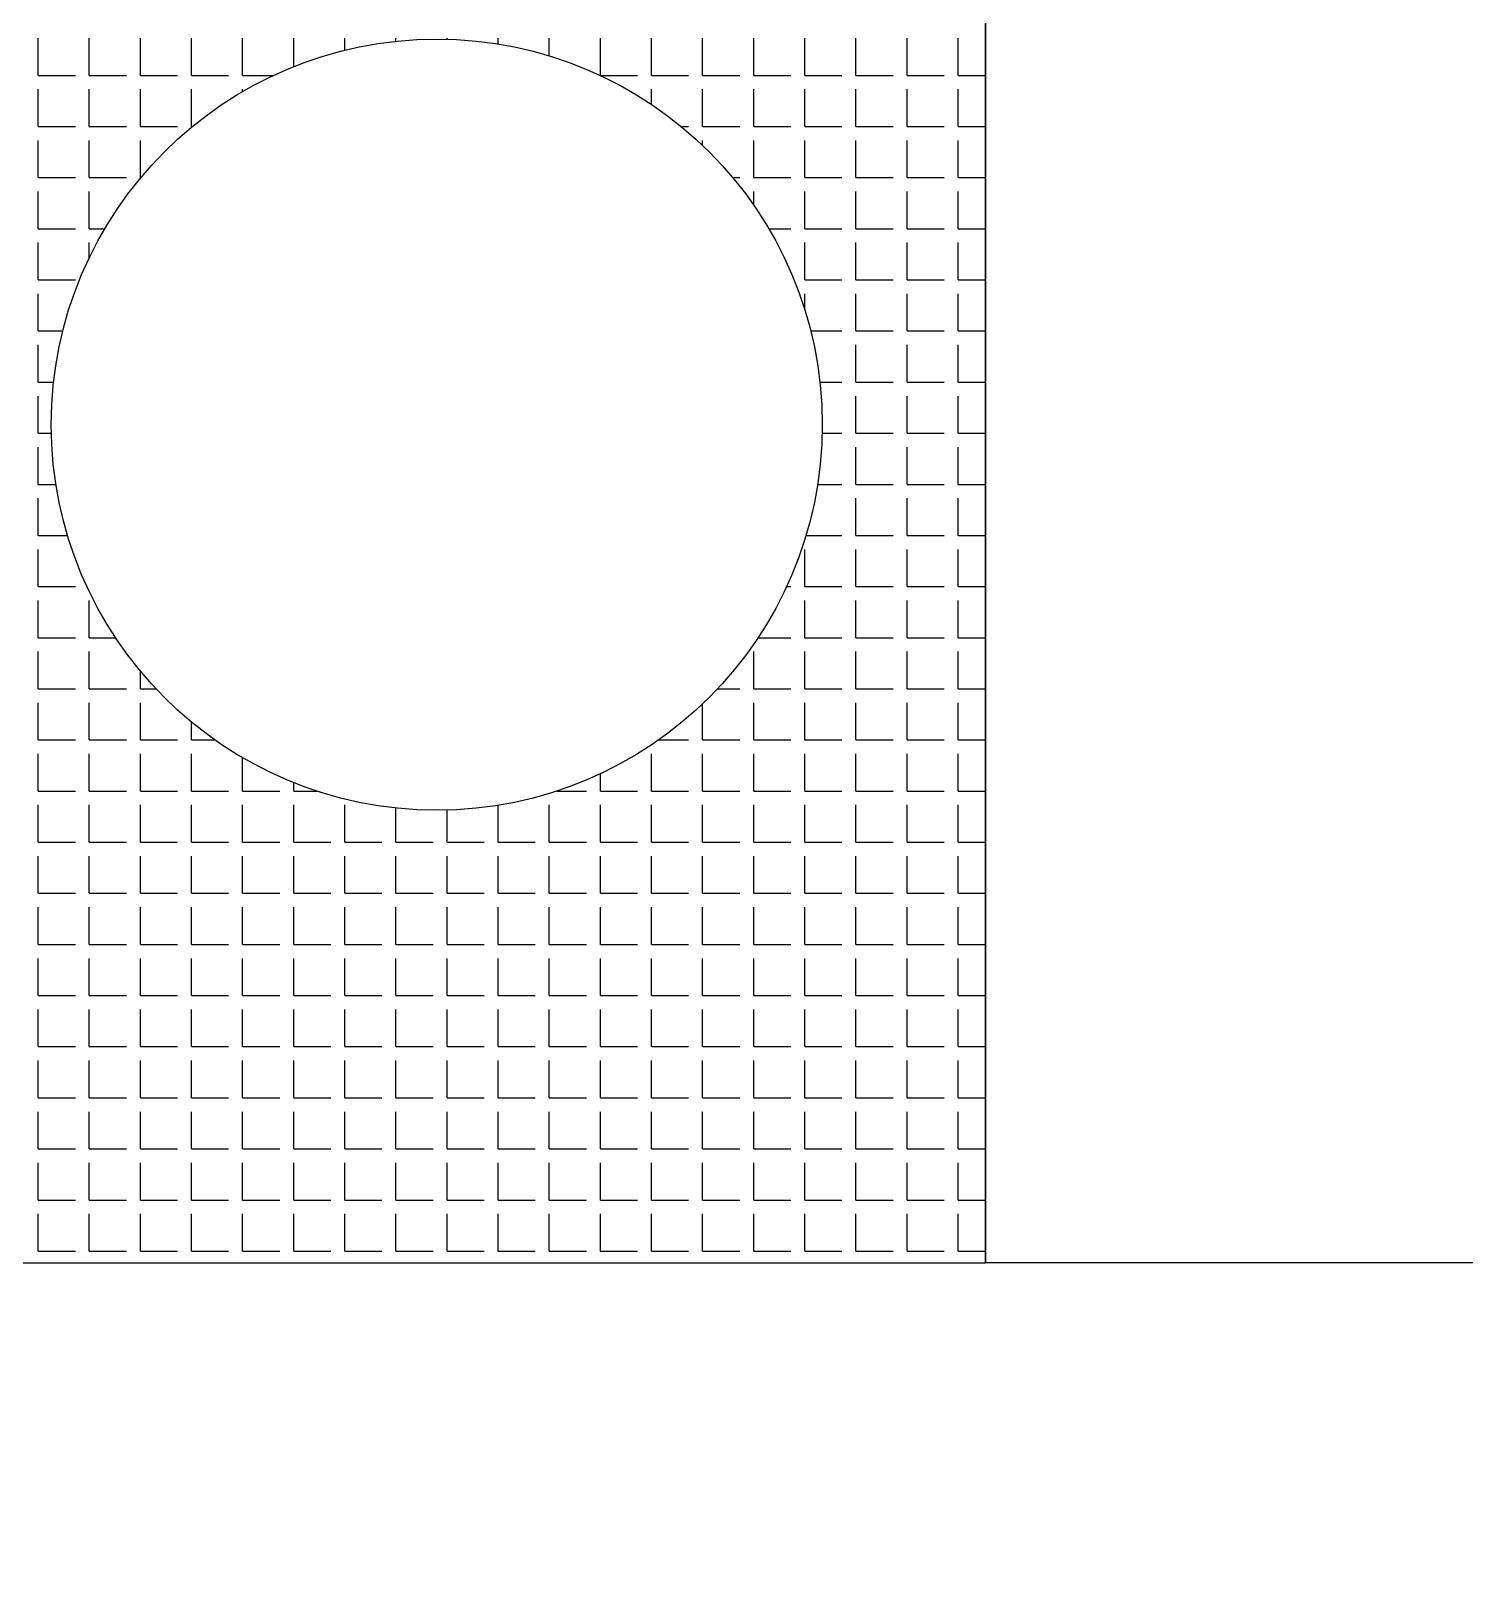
# Model space of a CAD drawing. Header units: millimetres. Extents: x -2063041 to -1932644, y 197605868 to 197643080.
# Drawn here: x -2046553.1 to -2046406.9, y 197626906.1 to 197627065.4 of the extents above; entities that cross this region are included whole.
import ezdxf

# ---------------------------------------------------------------- set-up
doc = ezdxf.new("R2010")
doc.units = ezdxf.units.MM
doc.layers.add('СКУД', color=7, linetype='Continuous')

msp = doc.modelspace()

# ---------------------------------------------------------------- linework, layer by layer
at = {"layer": 'СКУД', "color": 18, "true_color": 0x000000}
for p, q in [((-2046455.74, 197627297.71), (-2046455.74, 197626939.77)), ((-2046552.38, 197627060.88), (-2046552.38, 197627064.67)), ((-2046547.17, 197627060.88), (-2046547.17, 197627064.67)), ((-2046541.95, 197627060.88), (-2046541.95, 197627064.67)), ((-2046536.74, 197627060.88), (-2046536.74, 197627064.67)), ((-2046531.53, 197627060.88), (-2046531.53, 197627064.67)), ((-2046526.31, 197627061.77), (-2046526.31, 197627064.67)), ((-2046521.1, 197627063.44), (-2046521.1, 197627064.67)), ((-2046515.89, 197627064.36), (-2046515.89, 197627064.67)), ((-2046510.67, 197627064.56), (-2046510.67, 197627064.67)), ((-2046505.46, 197627064.08), (-2046505.46, 197627064.67)), ((-2046500.25, 197627062.87), (-2046500.25, 197627064.67)), ((-2046495.03, 197627060.88), (-2046495.03, 197627064.67)), ((-2046489.82, 197627060.88), (-2046489.82, 197627064.67)), ((-2046484.61, 197627060.88), (-2046484.61, 197627064.67)), ((-2046479.39, 197627060.88), (-2046479.39, 197627064.67)), ((-2046474.18, 197627060.88), (-2046474.18, 197627064.67)), ((-2046468.97, 197627060.88), (-2046468.97, 197627064.67)), ((-2046463.75, 197627060.88), (-2046463.75, 197627064.67)), ((-2046458.54, 197627060.88), (-2046458.54, 197627064.67)), ((-2046552.38, 197627060.88), (-2046548.59, 197627060.88)), ((-2046547.17, 197627060.88), (-2046543.37, 197627060.88)), ((-2046541.95, 197627060.88), (-2046538.16, 197627060.88)), ((-2046536.74, 197627060.88), (-2046532.95, 197627060.88)), ((-2046531.53, 197627060.88), (-2046528.37, 197627060.88)), ((-2046495.03, 197627060.88), (-2046491.24, 197627060.88)), ((-2046489.82, 197627060.88), (-2046486.03, 197627060.88)), ((-2046484.61, 197627060.88), (-2046480.81, 197627060.88)), ((-2046479.39, 197627060.88), (-2046475.6, 197627060.88)), ((-2046474.18, 197627060.88), (-2046470.39, 197627060.88)), ((-2046468.97, 197627060.88), (-2046465.17, 197627060.88)), ((-2046463.75, 197627060.88), (-2046459.96, 197627060.88)), ((-2046458.54, 197627060.88), (-2046455.74, 197627060.88)), ((-2046552.38, 197627055.67), (-2046552.38, 197627059.46)), ((-2046547.17, 197627055.67), (-2046547.17, 197627059.46)), ((-2046541.95, 197627055.67), (-2046541.95, 197627059.46)), ((-2046536.74, 197627055.67), (-2046536.74, 197627059.46)), ((-2046531.53, 197627059.22), (-2046531.53, 197627059.46)), ((-2046489.82, 197627057.92), (-2046489.82, 197627059.46)), ((-2046484.61, 197627055.67), (-2046484.61, 197627059.46)), ((-2046479.39, 197627055.67), (-2046479.39, 197627059.46)), ((-2046474.18, 197627055.67), (-2046474.18, 197627059.46)), ((-2046468.97, 197627055.67), (-2046468.97, 197627059.46)), ((-2046463.75, 197627055.67), (-2046463.75, 197627059.46)), ((-2046458.54, 197627055.67), (-2046458.54, 197627059.46)), ((-2046552.38, 197627055.67), (-2046548.59, 197627055.67)), ((-2046547.17, 197627055.67), (-2046543.37, 197627055.67)), ((-2046541.95, 197627055.67), (-2046538.16, 197627055.67)), ((-2046536.74, 197627055.67), (-2046536.65, 197627055.67)), ((-2046486.79, 197627055.67), (-2046486.03, 197627055.67)), ((-2046484.61, 197627055.67), (-2046480.81, 197627055.67)), ((-2046479.39, 197627055.67), (-2046475.6, 197627055.67)), ((-2046474.18, 197627055.67), (-2046470.39, 197627055.67)), ((-2046468.97, 197627055.67), (-2046465.17, 197627055.67)), ((-2046463.75, 197627055.67), (-2046459.96, 197627055.67)), ((-2046458.54, 197627055.67), (-2046455.74, 197627055.67)), ((-2046552.38, 197627050.45), (-2046552.38, 197627054.24)), ((-2046547.17, 197627050.45), (-2046547.17, 197627054.24)), ((-2046541.95, 197627050.45), (-2046541.95, 197627054.24)), ((-2046484.61, 197627053.74), (-2046484.61, 197627054.24)), ((-2046479.39, 197627050.45), (-2046479.39, 197627054.24)), ((-2046474.18, 197627050.45), (-2046474.18, 197627054.24)), ((-2046468.97, 197627050.45), (-2046468.97, 197627054.24)), ((-2046463.75, 197627050.45), (-2046463.75, 197627054.24)), ((-2046458.54, 197627050.45), (-2046458.54, 197627054.24)), ((-2046552.38, 197627050.45), (-2046548.59, 197627050.45)), ((-2046547.17, 197627050.45), (-2046543.37, 197627050.45)), ((-2046541.95, 197627050.45), (-2046541.9, 197627050.45)), ((-2046481.53, 197627050.45), (-2046480.81, 197627050.45)), ((-2046479.39, 197627050.45), (-2046475.6, 197627050.45)), ((-2046474.18, 197627050.45), (-2046470.39, 197627050.45)), ((-2046468.97, 197627050.45), (-2046465.17, 197627050.45)), ((-2046463.75, 197627050.45), (-2046459.96, 197627050.45)), ((-2046458.54, 197627050.45), (-2046455.74, 197627050.45)), ((-2046552.38, 197627045.24), (-2046552.38, 197627049.03)), ((-2046547.17, 197627045.24), (-2046547.17, 197627049.03)), ((-2046479.39, 197627047.64), (-2046479.39, 197627049.03)), ((-2046474.18, 197627045.24), (-2046474.18, 197627049.03)), ((-2046468.97, 197627045.24), (-2046468.97, 197627049.03)), ((-2046463.75, 197627045.24), (-2046463.75, 197627049.03)), ((-2046458.54, 197627045.24), (-2046458.54, 197627049.03)), ((-2046552.38, 197627045.24), (-2046548.59, 197627045.24)), ((-2046547.17, 197627045.24), (-2046545.58, 197627045.24)), ((-2046477.85, 197627045.24), (-2046475.6, 197627045.24)), ((-2046474.18, 197627045.24), (-2046470.39, 197627045.24)), ((-2046468.97, 197627045.24), (-2046465.17, 197627045.24)), ((-2046463.75, 197627045.24), (-2046459.96, 197627045.24)), ((-2046458.54, 197627045.24), (-2046455.74, 197627045.24)), ((-2046552.38, 197627040.03), (-2046552.38, 197627043.82)), ((-2046547.17, 197627042.27), (-2046547.17, 197627043.82)), ((-2046474.18, 197627040.03), (-2046474.18, 197627043.82)), ((-2046468.97, 197627040.03), (-2046468.97, 197627043.82)), ((-2046463.75, 197627040.03), (-2046463.75, 197627043.82)), ((-2046458.54, 197627040.03), (-2046458.54, 197627043.82)), ((-2046552.38, 197627040.03), (-2046548.59, 197627040.03)), ((-2046552.38, 197627034.81), (-2046552.38, 197627038.6)), ((-2046474.18, 197627040.03), (-2046470.39, 197627040.03)), ((-2046474.18, 197627036.96), (-2046474.18, 197627038.6)), ((-2046468.97, 197627040.03), (-2046465.17, 197627040.03)), ((-2046468.97, 197627034.81), (-2046468.97, 197627038.6)), ((-2046463.75, 197627040.03), (-2046459.96, 197627040.03)), ((-2046463.75, 197627034.81), (-2046463.75, 197627038.6)), ((-2046458.54, 197627040.03), (-2046455.74, 197627040.03)), ((-2046458.54, 197627034.81), (-2046458.54, 197627038.6)), ((-2046552.38, 197627034.81), (-2046549.86, 197627034.81)), ((-2046473.58, 197627034.81), (-2046470.39, 197627034.81)), ((-2046468.97, 197627034.81), (-2046465.17, 197627034.81)), ((-2046463.75, 197627034.81), (-2046459.96, 197627034.81)), ((-2046458.54, 197627034.81), (-2046455.74, 197627034.81)), ((-2046552.38, 197627029.6), (-2046552.38, 197627033.39)), ((-2046468.97, 197627029.6), (-2046468.97, 197627033.39)), ((-2046463.75, 197627029.6), (-2046463.75, 197627033.39)), ((-2046458.54, 197627029.6), (-2046458.54, 197627033.39)), ((-2046552.38, 197627029.6), (-2046550.8, 197627029.6)), ((-2046472.64, 197627029.6), (-2046470.39, 197627029.6)), ((-2046468.97, 197627029.6), (-2046465.17, 197627029.6)), ((-2046463.75, 197627029.6), (-2046459.96, 197627029.6)), ((-2046458.54, 197627029.6), (-2046455.74, 197627029.6)), ((-2046552.38, 197627024.39), (-2046552.38, 197627028.18)), ((-2046468.97, 197627024.39), (-2046468.97, 197627028.18)), ((-2046463.75, 197627024.39), (-2046463.75, 197627028.18)), ((-2046458.54, 197627024.39), (-2046458.54, 197627028.18)), ((-2046552.38, 197627024.39), (-2046551.03, 197627024.39)), ((-2046472.41, 197627024.39), (-2046470.39, 197627024.39)), ((-2046468.97, 197627024.39), (-2046465.17, 197627024.39)), ((-2046463.75, 197627024.39), (-2046459.96, 197627024.39)), ((-2046458.54, 197627024.39), (-2046455.74, 197627024.39)), ((-2046552.38, 197627019.17), (-2046552.38, 197627022.96)), ((-2046468.97, 197627019.17), (-2046468.97, 197627022.96)), ((-2046463.75, 197627019.17), (-2046463.75, 197627022.96)), ((-2046458.54, 197627019.17), (-2046458.54, 197627022.96)), ((-2046552.38, 197627019.17), (-2046550.56, 197627019.17)), ((-2046472.87, 197627019.17), (-2046470.39, 197627019.17)), ((-2046468.97, 197627019.17), (-2046465.17, 197627019.17)), ((-2046463.75, 197627019.17), (-2046459.96, 197627019.17)), ((-2046458.54, 197627019.17), (-2046455.74, 197627019.17)), ((-2046552.38, 197627013.96), (-2046552.38, 197627017.75)), ((-2046468.97, 197627013.96), (-2046468.97, 197627017.75)), ((-2046463.75, 197627013.96), (-2046463.75, 197627017.75)), ((-2046458.54, 197627013.96), (-2046458.54, 197627017.75)), ((-2046552.38, 197627013.96), (-2046549.38, 197627013.96)), ((-2046474.06, 197627013.96), (-2046470.39, 197627013.96)), ((-2046468.97, 197627013.96), (-2046465.17, 197627013.96)), ((-2046463.75, 197627013.96), (-2046459.96, 197627013.96)), ((-2046458.54, 197627013.96), (-2046455.74, 197627013.96)), ((-2046552.38, 197627008.75), (-2046552.38, 197627012.54)), ((-2046474.18, 197627008.75), (-2046474.18, 197627012.54)), ((-2046468.97, 197627008.75), (-2046468.97, 197627012.54)), ((-2046463.75, 197627008.75), (-2046463.75, 197627012.54)), ((-2046458.54, 197627008.75), (-2046458.54, 197627012.54)), ((-2046552.38, 197627008.75), (-2046548.59, 197627008.75)), ((-2046476.03, 197627008.75), (-2046475.6, 197627008.75)), ((-2046474.18, 197627008.75), (-2046470.39, 197627008.75)), ((-2046468.97, 197627008.75), (-2046465.17, 197627008.75)), ((-2046463.75, 197627008.75), (-2046459.96, 197627008.75)), ((-2046458.54, 197627008.75), (-2046455.74, 197627008.75)), ((-2046552.38, 197627003.53), (-2046552.38, 197627007.32)), ((-2046547.17, 197627003.53), (-2046547.17, 197627007.32)), ((-2046474.18, 197627003.53), (-2046474.18, 197627007.32)), ((-2046468.97, 197627003.53), (-2046468.97, 197627007.32)), ((-2046463.75, 197627003.53), (-2046463.75, 197627007.32)), ((-2046458.54, 197627003.53), (-2046458.54, 197627007.32)), ((-2046552.38, 197627003.53), (-2046548.59, 197627003.53)), ((-2046547.17, 197627003.53), (-2046544.49, 197627003.53)), ((-2046478.95, 197627003.53), (-2046475.6, 197627003.53)), ((-2046474.18, 197627003.53), (-2046470.39, 197627003.53)), ((-2046468.97, 197627003.53), (-2046465.17, 197627003.53)), ((-2046463.75, 197627003.53), (-2046459.96, 197627003.53)), ((-2046458.54, 197627003.53), (-2046455.74, 197627003.53)), ((-2046552.38, 197626998.32), (-2046552.38, 197627002.11)), ((-2046547.17, 197626998.32), (-2046547.17, 197627002.11)), ((-2046479.39, 197626998.32), (-2046479.39, 197627002.11)), ((-2046474.18, 197626998.32), (-2046474.18, 197627002.11)), ((-2046468.97, 197626998.32), (-2046468.97, 197627002.11)), ((-2046463.75, 197626998.32), (-2046463.75, 197627002.11)), ((-2046458.54, 197626998.32), (-2046458.54, 197627002.11)), ((-2046541.95, 197626998.32), (-2046541.95, 197627000.12)), ((-2046552.38, 197626998.32), (-2046548.59, 197626998.32)), ((-2046547.17, 197626998.32), (-2046543.37, 197626998.32)), ((-2046541.95, 197626998.32), (-2046540.36, 197626998.32)), ((-2046483.08, 197626998.32), (-2046480.81, 197626998.32)), ((-2046479.39, 197626998.32), (-2046475.6, 197626998.32)), ((-2046474.18, 197626998.32), (-2046470.39, 197626998.32)), ((-2046468.97, 197626998.32), (-2046465.17, 197626998.32)), ((-2046463.75, 197626998.32), (-2046459.96, 197626998.32)), ((-2046458.54, 197626998.32), (-2046455.74, 197626998.32)), ((-2046552.38, 197626993.11), (-2046552.38, 197626996.9)), ((-2046547.17, 197626993.11), (-2046547.17, 197626996.9)), ((-2046541.95, 197626993.11), (-2046541.95, 197626996.9)), ((-2046484.61, 197626993.11), (-2046484.61, 197626996.78)), ((-2046479.39, 197626993.11), (-2046479.39, 197626996.9)), ((-2046474.18, 197626993.11), (-2046474.18, 197626996.9)), ((-2046468.97, 197626993.11), (-2046468.97, 197626996.9)), ((-2046463.75, 197626993.11), (-2046463.75, 197626996.9)), ((-2046458.54, 197626993.11), (-2046458.54, 197626996.9)), ((-2046536.74, 197626993.11), (-2046536.74, 197626994.93)), ((-2046552.38, 197626993.11), (-2046548.59, 197626993.11)), ((-2046547.17, 197626993.11), (-2046543.37, 197626993.11)), ((-2046541.95, 197626993.11), (-2046538.16, 197626993.11)), ((-2046536.74, 197626993.11), (-2046534.35, 197626993.11)), ((-2046489.09, 197626993.11), (-2046486.03, 197626993.11)), ((-2046484.61, 197626993.11), (-2046480.81, 197626993.11)), ((-2046479.39, 197626993.11), (-2046475.6, 197626993.11)), ((-2046474.18, 197626993.11), (-2046470.39, 197626993.11)), ((-2046468.97, 197626993.11), (-2046465.17, 197626993.11)), ((-2046463.75, 197626993.11), (-2046459.96, 197626993.11)), ((-2046458.54, 197626993.11), (-2046455.74, 197626993.11)), ((-2046552.38, 197626987.89), (-2046552.38, 197626991.68)), ((-2046547.17, 197626987.89), (-2046547.17, 197626991.68)), ((-2046541.95, 197626987.89), (-2046541.95, 197626991.68)), ((-2046536.74, 197626987.89), (-2046536.74, 197626991.68)), ((-2046531.53, 197626987.89), (-2046531.53, 197626991.3)), ((-2046489.82, 197626987.89), (-2046489.82, 197626991.68)), ((-2046484.61, 197626987.89), (-2046484.61, 197626991.68)), ((-2046479.39, 197626987.89), (-2046479.39, 197626991.68)), ((-2046474.18, 197626987.89), (-2046474.18, 197626991.68)), ((-2046468.97, 197626987.89), (-2046468.97, 197626991.68)), ((-2046463.75, 197626987.89), (-2046463.75, 197626991.68)), ((-2046458.54, 197626987.89), (-2046458.54, 197626991.68)), ((-2046495.03, 197626987.89), (-2046495.03, 197626989.66)), ((-2046552.38, 197626987.89), (-2046548.59, 197626987.89)), ((-2046547.17, 197626987.89), (-2046543.37, 197626987.89)), ((-2046541.95, 197626987.89), (-2046538.16, 197626987.89)), ((-2046536.74, 197626987.89), (-2046532.95, 197626987.89)), ((-2046531.53, 197626987.89), (-2046527.73, 197626987.89)), ((-2046526.31, 197626987.89), (-2046526.31, 197626988.75)), ((-2046526.31, 197626987.89), (-2046523.95, 197626987.89)), ((-2046499.49, 197626987.89), (-2046496.45, 197626987.89)), ((-2046495.03, 197626987.89), (-2046491.24, 197626987.89)), ((-2046489.82, 197626987.89), (-2046486.03, 197626987.89)), ((-2046484.61, 197626987.89), (-2046480.81, 197626987.89)), ((-2046479.39, 197626987.89), (-2046475.6, 197626987.89)), ((-2046474.18, 197626987.89), (-2046470.39, 197626987.89)), ((-2046468.97, 197626987.89), (-2046465.17, 197626987.89)), ((-2046463.75, 197626987.89), (-2046459.96, 197626987.89)), ((-2046458.54, 197626987.89), (-2046455.74, 197626987.89)), ((-2046552.38, 197626982.68), (-2046552.38, 197626986.47)), ((-2046547.17, 197626982.68), (-2046547.17, 197626986.47)), ((-2046541.95, 197626982.68), (-2046541.95, 197626986.47)), ((-2046536.74, 197626982.68), (-2046536.74, 197626986.47)), ((-2046531.53, 197626982.68), (-2046531.53, 197626986.47)), ((-2046526.31, 197626982.68), (-2046526.31, 197626986.47)), ((-2046521.1, 197626982.68), (-2046521.1, 197626986.47)), ((-2046515.89, 197626982.68), (-2046515.89, 197626986.16)), ((-2046505.46, 197626982.68), (-2046505.46, 197626986.44)), ((-2046500.25, 197626982.68), (-2046500.25, 197626986.47)), ((-2046495.03, 197626982.68), (-2046495.03, 197626986.47)), ((-2046489.82, 197626982.68), (-2046489.82, 197626986.47)), ((-2046484.61, 197626982.68), (-2046484.61, 197626986.47)), ((-2046479.39, 197626982.68), (-2046479.39, 197626986.47)), ((-2046474.18, 197626982.68), (-2046474.18, 197626986.47)), ((-2046468.97, 197626982.68), (-2046468.97, 197626986.47)), ((-2046463.75, 197626982.68), (-2046463.75, 197626986.47)), ((-2046458.54, 197626982.68), (-2046458.54, 197626986.47)), ((-2046510.67, 197626982.68), (-2046510.67, 197626985.95)), ((-2046552.38, 197626982.68), (-2046548.59, 197626982.68)), ((-2046552.38, 197626977.47), (-2046552.38, 197626981.26)), ((-2046547.17, 197626982.68), (-2046543.37, 197626982.68)), ((-2046547.17, 197626977.47), (-2046547.17, 197626981.26)), ((-2046541.95, 197626982.68), (-2046538.16, 197626982.68)), ((-2046541.95, 197626977.47), (-2046541.95, 197626981.26)), ((-2046536.74, 197626982.68), (-2046532.95, 197626982.68)), ((-2046536.74, 197626977.47), (-2046536.74, 197626981.26)), ((-2046531.53, 197626982.68), (-2046527.73, 197626982.68)), ((-2046531.53, 197626977.47), (-2046531.53, 197626981.26)), ((-2046526.31, 197626982.68), (-2046522.52, 197626982.68)), ((-2046526.31, 197626977.47), (-2046526.31, 197626981.26)), ((-2046521.1, 197626982.68), (-2046517.31, 197626982.68)), ((-2046521.1, 197626977.47), (-2046521.1, 197626981.26)), ((-2046515.89, 197626982.68), (-2046512.09, 197626982.68)), ((-2046515.89, 197626977.47), (-2046515.89, 197626981.26)), ((-2046510.67, 197626982.68), (-2046506.88, 197626982.68)), ((-2046510.67, 197626977.47), (-2046510.67, 197626981.26)), ((-2046505.46, 197626982.68), (-2046501.67, 197626982.68)), ((-2046505.46, 197626977.47), (-2046505.46, 197626981.26)), ((-2046500.25, 197626982.68), (-2046496.45, 197626982.68)), ((-2046500.25, 197626977.47), (-2046500.25, 197626981.26)), ((-2046495.03, 197626982.68), (-2046491.24, 197626982.68)), ((-2046495.03, 197626977.47), (-2046495.03, 197626981.26)), ((-2046489.82, 197626982.68), (-2046486.03, 197626982.68)), ((-2046489.82, 197626977.47), (-2046489.82, 197626981.26)), ((-2046484.61, 197626982.68), (-2046480.81, 197626982.68)), ((-2046484.61, 197626977.47), (-2046484.61, 197626981.26)), ((-2046479.39, 197626982.68), (-2046475.6, 197626982.68)), ((-2046479.39, 197626977.47), (-2046479.39, 197626981.26)), ((-2046474.18, 197626982.68), (-2046470.39, 197626982.68)), ((-2046474.18, 197626977.47), (-2046474.18, 197626981.26)), ((-2046468.97, 197626982.68), (-2046465.17, 197626982.68)), ((-2046468.97, 197626977.47), (-2046468.97, 197626981.26)), ((-2046463.75, 197626982.68), (-2046459.96, 197626982.68)), ((-2046463.75, 197626977.47), (-2046463.75, 197626981.26)), ((-2046458.54, 197626982.68), (-2046455.74, 197626982.68)), ((-2046458.54, 197626977.47), (-2046458.54, 197626981.26)), ((-2046552.38, 197626977.47), (-2046548.59, 197626977.47)), ((-2046547.17, 197626977.47), (-2046543.37, 197626977.47)), ((-2046541.95, 197626977.47), (-2046538.16, 197626977.47)), ((-2046536.74, 197626977.47), (-2046532.95, 197626977.47)), ((-2046531.53, 197626977.47), (-2046527.73, 197626977.47)), ((-2046526.31, 197626977.47), (-2046522.52, 197626977.47)), ((-2046521.1, 197626977.47), (-2046517.31, 197626977.47)), ((-2046515.89, 197626977.47), (-2046512.09, 197626977.47)), ((-2046510.67, 197626977.47), (-2046506.88, 197626977.47)), ((-2046505.46, 197626977.47), (-2046501.67, 197626977.47)), ((-2046500.25, 197626977.47), (-2046496.45, 197626977.47)), ((-2046495.03, 197626977.47), (-2046491.24, 197626977.47)), ((-2046489.82, 197626977.47), (-2046486.03, 197626977.47)), ((-2046484.61, 197626977.47), (-2046480.81, 197626977.47)), ((-2046479.39, 197626977.47), (-2046475.6, 197626977.47)), ((-2046474.18, 197626977.47), (-2046470.39, 197626977.47)), ((-2046468.97, 197626977.47), (-2046465.17, 197626977.47)), ((-2046463.75, 197626977.47), (-2046459.96, 197626977.47)), ((-2046458.54, 197626977.47), (-2046455.74, 197626977.47)), ((-2046552.38, 197626972.25), (-2046552.38, 197626976.04)), ((-2046547.17, 197626972.25), (-2046547.17, 197626976.04)), ((-2046541.95, 197626972.25), (-2046541.95, 197626976.04)), ((-2046536.74, 197626972.25), (-2046536.74, 197626976.04)), ((-2046531.53, 197626972.25), (-2046531.53, 197626976.04)), ((-2046526.31, 197626972.25), (-2046526.31, 197626976.04)), ((-2046521.1, 197626972.25), (-2046521.1, 197626976.04)), ((-2046515.89, 197626972.25), (-2046515.89, 197626976.04)), ((-2046510.67, 197626972.25), (-2046510.67, 197626976.04)), ((-2046505.46, 197626972.25), (-2046505.46, 197626976.04)), ((-2046500.25, 197626972.25), (-2046500.25, 197626976.04)), ((-2046495.03, 197626972.25), (-2046495.03, 197626976.04)), ((-2046489.82, 197626972.25), (-2046489.82, 197626976.04)), ((-2046484.61, 197626972.25), (-2046484.61, 197626976.04)), ((-2046479.39, 197626972.25), (-2046479.39, 197626976.04)), ((-2046474.18, 197626972.25), (-2046474.18, 197626976.04)), ((-2046468.97, 197626972.25), (-2046468.97, 197626976.04)), ((-2046463.75, 197626972.25), (-2046463.75, 197626976.04)), ((-2046458.54, 197626972.25), (-2046458.54, 197626976.04)), ((-2046552.38, 197626972.25), (-2046548.59, 197626972.25)), ((-2046547.17, 197626972.25), (-2046543.37, 197626972.25)), ((-2046541.95, 197626972.25), (-2046538.16, 197626972.25)), ((-2046536.74, 197626972.25), (-2046532.95, 197626972.25)), ((-2046531.53, 197626972.25), (-2046527.73, 197626972.25)), ((-2046526.31, 197626972.25), (-2046522.52, 197626972.25)), ((-2046521.1, 197626972.25), (-2046517.31, 197626972.25)), ((-2046515.89, 197626972.25), (-2046512.09, 197626972.25)), ((-2046510.67, 197626972.25), (-2046506.88, 197626972.25)), ((-2046505.46, 197626972.25), (-2046501.67, 197626972.25)), ((-2046500.25, 197626972.25), (-2046496.45, 197626972.25)), ((-2046495.03, 197626972.25), (-2046491.24, 197626972.25)), ((-2046489.82, 197626972.25), (-2046486.03, 197626972.25)), ((-2046484.61, 197626972.25), (-2046480.81, 197626972.25)), ((-2046479.39, 197626972.25), (-2046475.6, 197626972.25)), ((-2046474.18, 197626972.25), (-2046470.39, 197626972.25)), ((-2046468.97, 197626972.25), (-2046465.17, 197626972.25)), ((-2046463.75, 197626972.25), (-2046459.96, 197626972.25)), ((-2046458.54, 197626972.25), (-2046455.74, 197626972.25)), ((-2046552.38, 197626967.04), (-2046552.38, 197626970.83)), ((-2046547.17, 197626967.04), (-2046547.17, 197626970.83)), ((-2046541.95, 197626967.04), (-2046541.95, 197626970.83)), ((-2046536.74, 197626967.04), (-2046536.74, 197626970.83)), ((-2046531.53, 197626967.04), (-2046531.53, 197626970.83)), ((-2046526.31, 197626967.04), (-2046526.31, 197626970.83)), ((-2046521.1, 197626967.04), (-2046521.1, 197626970.83)), ((-2046515.89, 197626967.04), (-2046515.89, 197626970.83)), ((-2046510.67, 197626967.04), (-2046510.67, 197626970.83)), ((-2046505.46, 197626967.04), (-2046505.46, 197626970.83)), ((-2046500.25, 197626967.04), (-2046500.25, 197626970.83)), ((-2046495.03, 197626967.04), (-2046495.03, 197626970.83)), ((-2046489.82, 197626967.04), (-2046489.82, 197626970.83)), ((-2046484.61, 197626967.04), (-2046484.61, 197626970.83)), ((-2046479.39, 197626967.04), (-2046479.39, 197626970.83)), ((-2046474.18, 197626967.04), (-2046474.18, 197626970.83)), ((-2046468.97, 197626967.04), (-2046468.97, 197626970.83)), ((-2046463.75, 197626967.04), (-2046463.75, 197626970.83)), ((-2046458.54, 197626967.04), (-2046458.54, 197626970.83)), ((-2046552.38, 197626967.04), (-2046548.59, 197626967.04)), ((-2046547.17, 197626967.04), (-2046543.37, 197626967.04)), ((-2046541.95, 197626967.04), (-2046538.16, 197626967.04)), ((-2046536.74, 197626967.04), (-2046532.95, 197626967.04)), ((-2046531.53, 197626967.04), (-2046527.73, 197626967.04)), ((-2046526.31, 197626967.04), (-2046522.52, 197626967.04)), ((-2046521.1, 197626967.04), (-2046517.31, 197626967.04)), ((-2046515.89, 197626967.04), (-2046512.09, 197626967.04)), ((-2046510.67, 197626967.04), (-2046506.88, 197626967.04)), ((-2046505.46, 197626967.04), (-2046501.67, 197626967.04)), ((-2046500.25, 197626967.04), (-2046496.45, 197626967.04)), ((-2046495.03, 197626967.04), (-2046491.24, 197626967.04)), ((-2046489.82, 197626967.04), (-2046486.03, 197626967.04)), ((-2046484.61, 197626967.04), (-2046480.81, 197626967.04)), ((-2046479.39, 197626967.04), (-2046475.6, 197626967.04)), ((-2046474.18, 197626967.04), (-2046470.39, 197626967.04)), ((-2046468.97, 197626967.04), (-2046465.17, 197626967.04)), ((-2046463.75, 197626967.04), (-2046459.96, 197626967.04)), ((-2046458.54, 197626967.04), (-2046455.74, 197626967.04)), ((-2046552.38, 197626961.83), (-2046552.38, 197626965.62)), ((-2046547.17, 197626961.83), (-2046547.17, 197626965.62)), ((-2046541.95, 197626961.83), (-2046541.95, 197626965.62)), ((-2046536.74, 197626961.83), (-2046536.74, 197626965.62)), ((-2046531.53, 197626961.83), (-2046531.53, 197626965.62)), ((-2046526.31, 197626961.83), (-2046526.31, 197626965.62)), ((-2046521.1, 197626961.83), (-2046521.1, 197626965.62)), ((-2046515.89, 197626961.83), (-2046515.89, 197626965.62)), ((-2046510.67, 197626961.83), (-2046510.67, 197626965.62)), ((-2046505.46, 197626961.83), (-2046505.46, 197626965.62)), ((-2046500.25, 197626961.83), (-2046500.25, 197626965.62)), ((-2046495.03, 197626961.83), (-2046495.03, 197626965.62)), ((-2046489.82, 197626961.83), (-2046489.82, 197626965.62)), ((-2046484.61, 197626961.83), (-2046484.61, 197626965.62)), ((-2046479.39, 197626961.83), (-2046479.39, 197626965.62)), ((-2046474.18, 197626961.83), (-2046474.18, 197626965.62)), ((-2046468.97, 197626961.83), (-2046468.97, 197626965.62)), ((-2046463.75, 197626961.83), (-2046463.75, 197626965.62)), ((-2046458.54, 197626961.83), (-2046458.54, 197626965.62)), ((-2046552.38, 197626961.83), (-2046548.59, 197626961.83)), ((-2046547.17, 197626961.83), (-2046543.37, 197626961.83)), ((-2046541.95, 197626961.83), (-2046538.16, 197626961.83)), ((-2046536.74, 197626961.83), (-2046532.95, 197626961.83)), ((-2046531.53, 197626961.83), (-2046527.73, 197626961.83)), ((-2046526.31, 197626961.83), (-2046522.52, 197626961.83)), ((-2046521.1, 197626961.83), (-2046517.31, 197626961.83)), ((-2046515.89, 197626961.83), (-2046512.09, 197626961.83)), ((-2046510.67, 197626961.83), (-2046506.88, 197626961.83)), ((-2046505.46, 197626961.83), (-2046501.67, 197626961.83)), ((-2046500.25, 197626961.83), (-2046496.45, 197626961.83)), ((-2046495.03, 197626961.83), (-2046491.24, 197626961.83)), ((-2046489.82, 197626961.83), (-2046486.03, 197626961.83)), ((-2046484.61, 197626961.83), (-2046480.81, 197626961.83)), ((-2046479.39, 197626961.83), (-2046475.6, 197626961.83)), ((-2046474.18, 197626961.83), (-2046470.39, 197626961.83)), ((-2046468.97, 197626961.83), (-2046465.17, 197626961.83)), ((-2046463.75, 197626961.83), (-2046459.96, 197626961.83)), ((-2046458.54, 197626961.83), (-2046455.74, 197626961.83)), ((-2046552.38, 197626956.61), (-2046552.38, 197626960.4)), ((-2046547.17, 197626956.61), (-2046547.17, 197626960.4)), ((-2046541.95, 197626956.61), (-2046541.95, 197626960.4)), ((-2046536.74, 197626956.61), (-2046536.74, 197626960.4)), ((-2046531.53, 197626956.61), (-2046531.53, 197626960.4)), ((-2046526.31, 197626956.61), (-2046526.31, 197626960.4)), ((-2046521.1, 197626956.61), (-2046521.1, 197626960.4)), ((-2046515.89, 197626956.61), (-2046515.89, 197626960.4)), ((-2046510.67, 197626956.61), (-2046510.67, 197626960.4)), ((-2046505.46, 197626956.61), (-2046505.46, 197626960.4)), ((-2046500.25, 197626956.61), (-2046500.25, 197626960.4)), ((-2046495.03, 197626956.61), (-2046495.03, 197626960.4)), ((-2046489.82, 197626956.61), (-2046489.82, 197626960.4)), ((-2046484.61, 197626956.61), (-2046484.61, 197626960.4)), ((-2046479.39, 197626956.61), (-2046479.39, 197626960.4)), ((-2046474.18, 197626956.61), (-2046474.18, 197626960.4)), ((-2046468.97, 197626956.61), (-2046468.97, 197626960.4)), ((-2046463.75, 197626956.61), (-2046463.75, 197626960.4)), ((-2046458.54, 197626956.61), (-2046458.54, 197626960.4)), ((-2046552.38, 197626956.61), (-2046548.59, 197626956.61)), ((-2046547.17, 197626956.61), (-2046543.37, 197626956.61)), ((-2046541.95, 197626956.61), (-2046538.16, 197626956.61)), ((-2046536.74, 197626956.61), (-2046532.95, 197626956.61)), ((-2046531.53, 197626956.61), (-2046527.73, 197626956.61)), ((-2046526.31, 197626956.61), (-2046522.52, 197626956.61)), ((-2046521.1, 197626956.61), (-2046517.31, 197626956.61)), ((-2046515.89, 197626956.61), (-2046512.09, 197626956.61)), ((-2046510.67, 197626956.61), (-2046506.88, 197626956.61)), ((-2046505.46, 197626956.61), (-2046501.67, 197626956.61)), ((-2046500.25, 197626956.61), (-2046496.45, 197626956.61)), ((-2046495.03, 197626956.61), (-2046491.24, 197626956.61)), ((-2046489.82, 197626956.61), (-2046486.03, 197626956.61)), ((-2046484.61, 197626956.61), (-2046480.81, 197626956.61)), ((-2046479.39, 197626956.61), (-2046475.6, 197626956.61)), ((-2046474.18, 197626956.61), (-2046470.39, 197626956.61)), ((-2046468.97, 197626956.61), (-2046465.17, 197626956.61)), ((-2046463.75, 197626956.61), (-2046459.96, 197626956.61)), ((-2046458.54, 197626956.61), (-2046455.74, 197626956.61)), ((-2046552.38, 197626951.4), (-2046552.38, 197626955.19)), ((-2046547.17, 197626951.4), (-2046547.17, 197626955.19)), ((-2046541.95, 197626951.4), (-2046541.95, 197626955.19)), ((-2046536.74, 197626951.4), (-2046536.74, 197626955.19)), ((-2046531.53, 197626951.4), (-2046531.53, 197626955.19)), ((-2046526.31, 197626951.4), (-2046526.31, 197626955.19)), ((-2046521.1, 197626951.4), (-2046521.1, 197626955.19)), ((-2046515.89, 197626951.4), (-2046515.89, 197626955.19)), ((-2046510.67, 197626951.4), (-2046510.67, 197626955.19)), ((-2046505.46, 197626951.4), (-2046505.46, 197626955.19)), ((-2046500.25, 197626951.4), (-2046500.25, 197626955.19)), ((-2046495.03, 197626951.4), (-2046495.03, 197626955.19)), ((-2046489.82, 197626951.4), (-2046489.82, 197626955.19)), ((-2046484.61, 197626951.4), (-2046484.61, 197626955.19)), ((-2046479.39, 197626951.4), (-2046479.39, 197626955.19)), ((-2046474.18, 197626951.4), (-2046474.18, 197626955.19)), ((-2046468.97, 197626951.4), (-2046468.97, 197626955.19)), ((-2046463.75, 197626951.4), (-2046463.75, 197626955.19)), ((-2046458.54, 197626951.4), (-2046458.54, 197626955.19)), ((-2046552.38, 197626951.4), (-2046548.59, 197626951.4)), ((-2046547.17, 197626951.4), (-2046543.37, 197626951.4)), ((-2046541.95, 197626951.4), (-2046538.16, 197626951.4)), ((-2046536.74, 197626951.4), (-2046532.95, 197626951.4)), ((-2046531.53, 197626951.4), (-2046527.73, 197626951.4)), ((-2046526.31, 197626951.4), (-2046522.52, 197626951.4)), ((-2046521.1, 197626951.4), (-2046517.31, 197626951.4)), ((-2046515.89, 197626951.4), (-2046512.09, 197626951.4)), ((-2046510.67, 197626951.4), (-2046506.88, 197626951.4)), ((-2046505.46, 197626951.4), (-2046501.67, 197626951.4)), ((-2046500.25, 197626951.4), (-2046496.45, 197626951.4)), ((-2046495.03, 197626951.4), (-2046491.24, 197626951.4)), ((-2046489.82, 197626951.4), (-2046486.03, 197626951.4)), ((-2046484.61, 197626951.4), (-2046480.81, 197626951.4)), ((-2046479.39, 197626951.4), (-2046475.6, 197626951.4)), ((-2046474.18, 197626951.4), (-2046470.39, 197626951.4)), ((-2046468.97, 197626951.4), (-2046465.17, 197626951.4)), ((-2046463.75, 197626951.4), (-2046459.96, 197626951.4)), ((-2046458.54, 197626951.4), (-2046455.74, 197626951.4)), ((-2046552.38, 197626946.18), (-2046552.38, 197626949.98)), ((-2046547.17, 197626946.18), (-2046547.17, 197626949.98)), ((-2046541.95, 197626946.18), (-2046541.95, 197626949.98)), ((-2046536.74, 197626946.18), (-2046536.74, 197626949.98)), ((-2046531.53, 197626946.18), (-2046531.53, 197626949.98)), ((-2046526.31, 197626946.18), (-2046526.31, 197626949.98)), ((-2046521.1, 197626946.18), (-2046521.1, 197626949.98)), ((-2046515.89, 197626946.18), (-2046515.89, 197626949.98)), ((-2046510.67, 197626946.18), (-2046510.67, 197626949.98)), ((-2046505.46, 197626946.18), (-2046505.46, 197626949.98)), ((-2046500.25, 197626946.18), (-2046500.25, 197626949.98)), ((-2046495.03, 197626946.18), (-2046495.03, 197626949.98)), ((-2046489.82, 197626946.18), (-2046489.82, 197626949.98)), ((-2046484.61, 197626946.18), (-2046484.61, 197626949.98)), ((-2046479.39, 197626946.18), (-2046479.39, 197626949.98)), ((-2046474.18, 197626946.18), (-2046474.18, 197626949.98)), ((-2046468.97, 197626946.18), (-2046468.97, 197626949.98)), ((-2046463.75, 197626946.18), (-2046463.75, 197626949.98)), ((-2046458.54, 197626946.18), (-2046458.54, 197626949.98)), ((-2046552.38, 197626946.18), (-2046548.59, 197626946.18)), ((-2046547.17, 197626946.18), (-2046543.37, 197626946.18)), ((-2046541.95, 197626946.18), (-2046538.16, 197626946.18)), ((-2046536.74, 197626946.18), (-2046532.95, 197626946.18)), ((-2046531.53, 197626946.18), (-2046527.73, 197626946.18)), ((-2046526.31, 197626946.18), (-2046522.52, 197626946.18)), ((-2046521.1, 197626946.18), (-2046517.31, 197626946.18)), ((-2046515.89, 197626946.18), (-2046512.09, 197626946.18)), ((-2046510.67, 197626946.18), (-2046506.88, 197626946.18)), ((-2046505.46, 197626946.18), (-2046501.67, 197626946.18)), ((-2046500.25, 197626946.18), (-2046496.45, 197626946.18)), ((-2046495.03, 197626946.18), (-2046491.24, 197626946.18)), ((-2046489.82, 197626946.18), (-2046486.03, 197626946.18)), ((-2046484.61, 197626946.18), (-2046480.81, 197626946.18)), ((-2046479.39, 197626946.18), (-2046475.6, 197626946.18)), ((-2046474.18, 197626946.18), (-2046470.39, 197626946.18)), ((-2046468.97, 197626946.18), (-2046465.17, 197626946.18)), ((-2046463.75, 197626946.18), (-2046459.96, 197626946.18)), ((-2046458.54, 197626946.18), (-2046455.74, 197626946.18)), ((-2046552.38, 197626940.97), (-2046552.38, 197626944.76)), ((-2046547.17, 197626940.97), (-2046547.17, 197626944.76)), ((-2046541.95, 197626940.97), (-2046541.95, 197626944.76)), ((-2046536.74, 197626940.97), (-2046536.74, 197626944.76)), ((-2046531.53, 197626940.97), (-2046531.53, 197626944.76)), ((-2046526.31, 197626940.97), (-2046526.31, 197626944.76)), ((-2046521.1, 197626940.97), (-2046521.1, 197626944.76)), ((-2046515.89, 197626940.97), (-2046515.89, 197626944.76)), ((-2046510.67, 197626940.97), (-2046510.67, 197626944.76)), ((-2046505.46, 197626940.97), (-2046505.46, 197626944.76)), ((-2046500.25, 197626940.97), (-2046500.25, 197626944.76)), ((-2046495.03, 197626940.97), (-2046495.03, 197626944.76)), ((-2046489.82, 197626940.97), (-2046489.82, 197626944.76)), ((-2046484.61, 197626940.97), (-2046484.61, 197626944.76)), ((-2046479.39, 197626940.97), (-2046479.39, 197626944.76)), ((-2046474.18, 197626940.97), (-2046474.18, 197626944.76)), ((-2046468.97, 197626940.97), (-2046468.97, 197626944.76)), ((-2046463.75, 197626940.97), (-2046463.75, 197626944.76)), ((-2046458.54, 197626940.97), (-2046458.54, 197626944.76)), ((-2046552.38, 197626940.97), (-2046548.59, 197626940.97)), ((-2046547.17, 197626940.97), (-2046543.37, 197626940.97)), ((-2046541.95, 197626940.97), (-2046538.16, 197626940.97)), ((-2046536.74, 197626940.97), (-2046532.95, 197626940.97)), ((-2046531.53, 197626940.97), (-2046527.73, 197626940.97)), ((-2046526.31, 197626940.97), (-2046522.52, 197626940.97)), ((-2046521.1, 197626940.97), (-2046517.31, 197626940.97)), ((-2046515.89, 197626940.97), (-2046512.09, 197626940.97)), ((-2046510.67, 197626940.97), (-2046506.88, 197626940.97)), ((-2046505.46, 197626940.97), (-2046501.67, 197626940.97)), ((-2046500.25, 197626940.97), (-2046496.45, 197626940.97)), ((-2046495.03, 197626940.97), (-2046491.24, 197626940.97)), ((-2046489.82, 197626940.97), (-2046486.03, 197626940.97)), ((-2046484.61, 197626940.97), (-2046480.81, 197626940.97)), ((-2046479.39, 197626940.97), (-2046475.6, 197626940.97)), ((-2046474.18, 197626940.97), (-2046470.39, 197626940.97)), ((-2046468.97, 197626940.97), (-2046465.17, 197626940.97)), ((-2046463.75, 197626940.97), (-2046459.96, 197626940.97)), ((-2046458.54, 197626940.97), (-2046455.74, 197626940.97))]:
    msp.add_line(p, q, dxfattribs=at)
for points in [[(-2048127.36, 197627297.71), (-2043286.42, 197627297.71), (-2043286.42, 197615835.59), (-2043580.99, 197615835.59), (-2043580.99, 197626939.77), (-2046455.74, 197626939.77), (-2046455.74, 197627297.71)], [(-2048041.77, 197626939.77), (-2046455.74, 197626939.77)]]:
    msp.add_lwpolyline(points, dxfattribs=at)
msp.add_circle((-2046511.72, 197627025.26), 39.32, dxfattribs=at)

doc.saveas('drawing.dxf')
